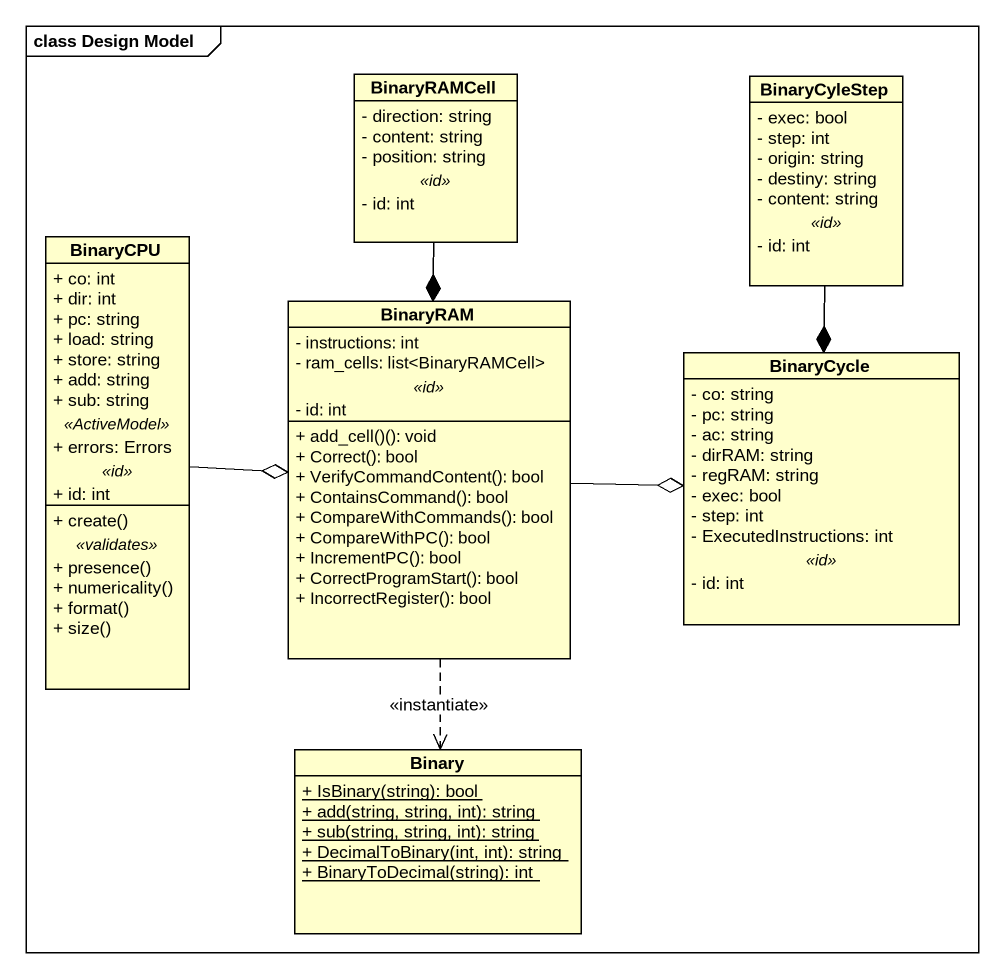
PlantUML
@startuml
mainframe class Design Model
hide circle
hide empty members
skinparam classAttributeIconSize 0
class BinaryRAMCell {
  - direction: string
  - content: string
  - position: string
  .. <<id>> ..
  - id: int
}
class BinaryCyleStep {
  - exec: bool
  - step: int
  - origin: string
  - destiny: string
  - content: string
  .. <<id>> ..
  - id: int
}
class BinaryCPU {
  + co: int
  + dir: int
  + pc: string
  + load: string
  + store: string
  + add: string
  + sub: string
  .. <<ActiveModel>> ..
  + errors: Errors
  .. <<id>> ..
  + id: int
  --
  + create()
  .. <<validates>> ..
  + presence()
  + numericality()
  + format()
  + size()
}
class BinaryRAM {
  - instructions: int
  - ram_cells: list<BinaryRAMCell>
  .. <<id>> ..
  - id: int
  --
  + add_cell()(): void
  + Correct(): bool
  + VerifyCommandContent(): bool
  + ContainsCommand(): bool
  + CompareWithCommands(): bool
  + CompareWithPC(): bool
  + IncrementPC(): bool
  + CorrectProgramStart(): bool
  + IncorrectRegister(): bool
}
class BinaryCycle {
  - co: string
  - pc: string
  - ac: string
  - dirRAM: string
  - regRAM: string
  - exec: bool
  - step: int
  - ExecutedInstructions: int
  .. <<id>> ..
  - id: int
}
class Binary {
  {static} + IsBinary(string): bool
  {static} + add(string, string, int): string
  {static} + sub(string, string, int): string
  {static} + DecimalToBinary(int, int): string
  {static} + BinaryToDecimal(string): int
}
BinaryRAMCell --* BinaryRAM
BinaryCyleStep --* BinaryCycle
BinaryCPU -right-o BinaryRAM
BinaryRAM -right-o BinaryCycle
BinaryRAM ..> Binary : <<instantiate>>
@enduml
